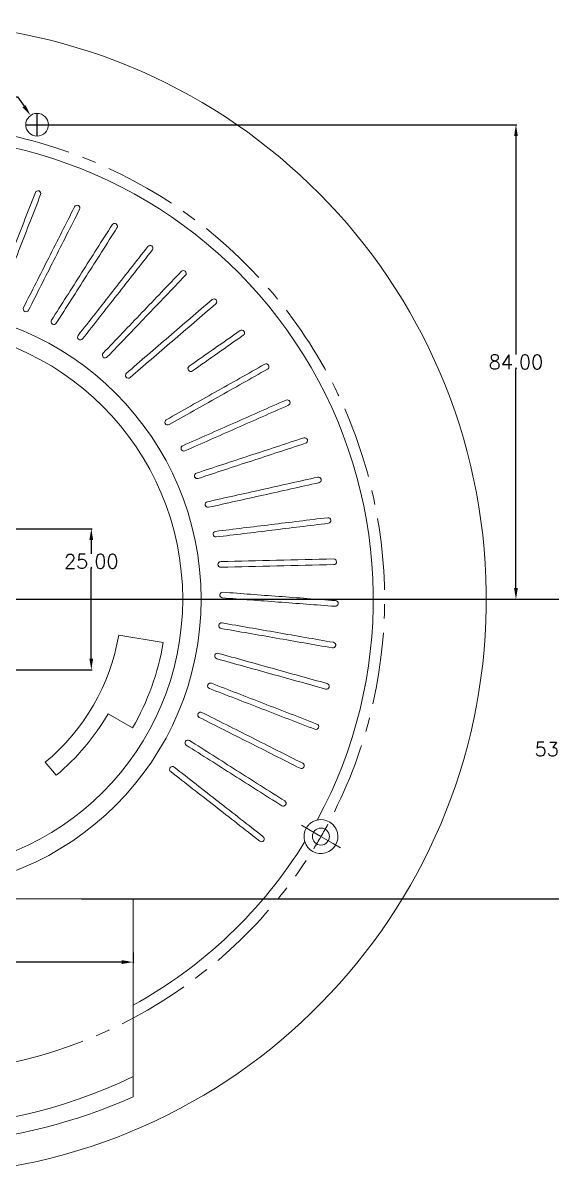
# Model space of a CAD drawing. Header units: inches. Extents: x -602 to 2189, y 557 to 1254.
# Drawn here: x 176 to 269.6, y 891.7 to 1095.4 of the extents above; entities that cross this region are included whole.
import ezdxf

# ---------------------------------------------------------------- set-up
doc = ezdxf.new("R2010")
doc.units = ezdxf.units.IN
doc.linetypes.add('CENTER2', pattern=[28.575, 19.05, -3.175, 3.175, -3.175])
doc.linetypes.add('CENTERX2', pattern=[20.32, 12.7, -2.54, 2.54, -2.54])
doc.styles.get("Standard").update_dxf_attribs({"font": 'txt', "bigfont": 'gbcbig.shx'})
doc.dimstyles.new('2.5', dxfattribs={"dimtxt": 2.5, "dimasz": 2, "dimexe": 0.18, "dimexo": 0.0625, "dimgap": 0.09, "dimtad": 0, "dimtih": 1, "dimtoh": 1, "dimzin": 0, "dimdsep": 46, "dimtxsty": 'Standard', "dimcen": 2, "dimadec": 0, "dimazin": 0, "dimtfac": 1, "dimtofl": 0, "dimtmove": 0, "dimatfit": 3, "dimfxl": 1, "dimtolj": 1, "dimtzin": 0, "dimarcsym": 0})

# ---------------------------------------------------------------- blocks, each defined once
blk = doc.blocks.new('SW_CENTERMARKSYMBOL_14')
at = {"color": 0, "linetype": 'Continuous', "lineweight": 0}
for p, q in [((72.75, 128.5), (72.75, 130)), ((72.75, 47), (72.75, 128.5)), ((72.75, 126), (72.75, 128.5)), ((72.75, 126), (72.75, 123.5)), ((72.75, 123.5), (72.75, 122)), ((72.75, 42), (72.75, 44.5)), ((67.75, 42), (-13.75, 42)), ((72.75, 42), (70.25, 42)), ((72.75, 42), (72.75, 39.5)), ((72.75, 42), (75.25, 42)), ((77.75, 42), (159.25, 42)), ((72.75, 37), (72.75, -44.5)), ((0, 0), (-2.17, -1.25)), ((0, 0), (2.17, 1.25)), ((2.17, 1.25), (3.46, 2)), ((143.33, 1.25), (142.03, 2)), ((145.49, 0), (143.33, 1.25)), ((145.49, 0), (147.66, -1.25)), ((-2.17, -1.25), (-3.46, -2)), ((147.66, -1.25), (148.96, -2))]:
    blk.add_line(p, q, dxfattribs=at)
at = {"color": 0, "linetype": 'CENTERX2', "lineweight": 0}
for start, end in [(93.4105, 206.5895), (333.4105, 86.5895), (213.4105, 326.5895)]:
    blk.add_arc((72.75, 42), 84, start, end, dxfattribs=at)
at = {"color": 0, "linetype": 'Continuous', "lineweight": 0}
for start, end in [(90, 91.7052), (88.2948, 90), (208.2948, 210), (330, 331.7052), (328.2948, 330), (210, 211.7052)]:
    blk.add_arc((72.75, 42), 84, start, end, dxfattribs=at)
blk = doc.blocks.new('*D159')
at = {"color": 0, "lineweight": -2}
for p, q in [((178.56, 1077.43), (263.43, 1077.43)), ((263.25, 1075.43), (263.25, 1036.77)), ((263.25, 995.43), (263.25, 1034.09)), ((186.36, 993.43), (263.43, 993.43))]:
    blk.add_line(p, q, dxfattribs=at)
at = {"color": 0}
for points in [[(262.92, 1075.43), (263.58, 1075.43), (263.25, 1077.43)], [(262.92, 995.43), (263.58, 995.43), (263.25, 993.43)]]:
    blk.add_solid(points, dxfattribs=at)
at = {"layer": 'Defpoints', "color": 0}
for p in [(178.5, 1077.43), (186.3, 993.43), (263.25, 993.43)]:
    blk.add_point(p, dxfattribs=at)
at = {"color": 0, "insert": (263.25, 1035.43), "char_height": 2.5, "attachment_point": 5}
blk.add_mtext('\\A1;84.00', dxfattribs=at)
blk = doc.blocks.new('*D160')
at = {"color": 0, "lineweight": -2}
for p, q in [((173.05, 1082.34), (175.05, 1082.34)), ((175.05, 1082.34), (176.2, 1080.71)), ((178.5, 1075.43), (178.5, 1079.43)), ((176.5, 1077.43), (180.5, 1077.43))]:
    blk.add_line(p, q, dxfattribs=at)
at = {"color": 0}
blk.add_solid([(176.47, 1080.9), (175.92, 1080.51), (177.35, 1079.07)], dxfattribs=at)
at = {"layer": 'Defpoints', "color": 0}
for p in [(177.35, 1079.07), (179.65, 1075.8)]:
    blk.add_point(p, dxfattribs=at)
at = {"color": 0, "insert": (168.37, 1082.34), "char_height": 2.5, "attachment_point": 5}
blk.add_mtext('\\A1;∅4.00', dxfattribs=at)
blk = doc.blocks.new('*D167')
at = {"color": 0, "lineweight": -2}
for p, q in [((165.07, 1005.93), (188.28, 1005.93)), ((188.1, 1003.93), (188.1, 1001.48)), ((188.1, 982.93), (188.1, 998.8)), ((165.07, 980.93), (188.28, 980.93))]:
    blk.add_line(p, q, dxfattribs=at)
at = {"color": 0}
for points in [[(187.76, 1003.93), (188.43, 1003.93), (188.1, 1005.93)], [(187.76, 982.93), (188.43, 982.93), (188.1, 980.93)]]:
    blk.add_solid(points, dxfattribs=at)
at = {"layer": 'Defpoints', "color": 0}
for p in [(165, 1005.93), (165, 980.93), (188.1, 980.93)]:
    blk.add_point(p, dxfattribs=at)
at = {"color": 0, "insert": (188.1, 1000.14), "char_height": 2.5, "attachment_point": 5}
blk.add_mtext('\\A1;25.00', dxfattribs=at)
blk = doc.blocks.new('*D170')
at = {"color": 0, "lineweight": -2}
for p, q in [((164.62, 993.43), (271.55, 993.43)), ((271.37, 991.43), (271.37, 968.25)), ((271.37, 942.39), (271.37, 965.57)), ((186.39, 940.39), (271.55, 940.39))]:
    blk.add_line(p, q, dxfattribs=at)
at = {"color": 0}
for points in [[(271.04, 991.43), (271.71, 991.43), (271.37, 993.43)], [(271.04, 942.39), (271.71, 942.39), (271.37, 940.39)]]:
    blk.add_solid(points, dxfattribs=at)
at = {"layer": 'Defpoints', "color": 0}
for p in [(164.56, 993.43), (271.37, 993.43), (186.32, 940.39)]:
    blk.add_point(p, dxfattribs=at)
at = {"color": 0, "insert": (271.37, 966.91), "char_height": 2.5, "attachment_point": 5}
blk.add_mtext('\\A1;53.05', dxfattribs=at)
blk = doc.blocks.new('*D171')
at = {"color": 0, "lineweight": -2}
for p, q in [((116.5, 930.92), (116.5, 929.03)), ((118.5, 929.21), (160.59, 929.21)), ((193.5, 929.21), (169.94, 929.21)), ((195.5, 930.92), (195.5, 929.03))]:
    blk.add_line(p, q, dxfattribs=at)
at = {"color": 0}
for points in [[(118.5, 929.55), (118.5, 928.88), (116.5, 929.21)], [(193.5, 929.55), (193.5, 928.88), (195.5, 929.21)]]:
    blk.add_solid(points, dxfattribs=at)
at = {"layer": 'Defpoints', "color": 0}
for p in [(116.5, 930.98), (116.5, 929.21), (195.5, 930.98)]:
    blk.add_point(p, dxfattribs=at)
at = {"color": 0, "insert": (165.26, 929.21), "char_height": 2.5, "attachment_point": 5}
blk.add_mtext('\\A1;79.00', dxfattribs=at)

msp = doc.modelspace()

# ---------------------------------------------------------------- linework, layer by layer
at = {"color": 7, "linetype": 'Continuous', "lineweight": 15}
for p, q in [((200.843, 985.754), (192.958, 987.104)), ((191.07, 973.183), (195.4, 970.683)), ((179.958, 964.587), (181.875, 962.279)), ((195.496, 921.573), (195.496, 905.387))]:
    msp.add_line(p, q, dxfattribs=at)
for centre, radius in [((178.496, 1077.433), 2), ((155.996, 993.433), 51.543), ((155.996, 993.433), 48.284), ((228.742, 951.433), 1.5)]:
    msp.add_circle(centre, radius, dxfattribs=at)
for centre, radius, start, end in [((155.996, 993.433), 102, 274.2242, 265.7758), ((155.996, 993.433), 82, 331.54374, 88.45626), ((155.996, 993.433), 37.5, 309.71643, 350.28357), ((155.996, 993.433), 45.5, 330, 350.28357), ((155.996, 993.433), 40.5, 309.71643, 330), ((228.742, 951.433), 3, 197.42247, 102.57753), ((155.996, 993.433), 82, 298.79697, 328.45626), ((155.996, 993.433), 96.5, 274.46544, 294.16253)]:
    msp.add_arc(centre, radius, start, end, dxfattribs=at)
msp.add_ellipse((155.996, 990.612), major_axis=(0, 90.707), ratio=0.9995166, start_param=2.6907983, end_param=3.592387, dxfattribs=at)
for points, knots in [([(179.128, 1065.059), (179.175, 1065.182), (179.172, 1065.322), (179.067, 1065.561), (178.965, 1065.659), (178.721, 1065.754), (178.581, 1065.751), (178.339, 1065.645), (178.243, 1065.544), (178.196, 1065.422)], [0, 0, 0, 0, 0.25, 0.25, 0.5, 0.5, 0.75, 0.75, 1, 1, 1, 1]), ([(178.196, 1065.422), (176.965, 1062.254), (175.746, 1059.117), (173.331, 1052.904), (172.135, 1049.827), (170.951, 1046.78)], [0, 0, 0, 0, 0.5, 0.5, 1, 1, 1, 1]), ([(171.883, 1046.418), (173.067, 1049.464), (174.262, 1052.541), (176.677, 1058.754), (177.897, 1061.891), (179.128, 1065.059)], [0, 0, 0, 0, 0.5, 0.5, 1, 1, 1, 1]), ([(185.138, 1062.902), (183.602, 1059.87), (182.082, 1056.868), (179.07, 1050.921), (177.579, 1047.975), (176.102, 1045.059)], [0, 0, 0, 0, 0.5, 0.5, 1, 1, 1, 1]), ([(176.994, 1044.607), (178.471, 1047.523), (179.962, 1050.468), (182.974, 1056.416), (184.494, 1059.418), (186.03, 1062.45)], [0, 0, 0, 0, 0.5, 0.5, 1, 1, 1, 1]), ([(186.03, 1062.45), (186.089, 1062.568), (186.099, 1062.707), (186.018, 1062.955), (185.926, 1063.063), (185.693, 1063.181), (185.553, 1063.192), (185.302, 1063.11), (185.197, 1063.02), (185.138, 1062.902)], [0, 0, 0, 0, 0.25, 0.25, 0.5, 0.5, 0.75, 0.75, 1, 1, 1, 1]), ([(191.8, 1059.715), (189.975, 1056.848), (188.168, 1054.009), (184.588, 1048.385), (182.816, 1045.6), (181.061, 1042.843)], [0, 0, 0, 0, 0.5, 0.5, 1, 1, 1, 1]), ([(192.643, 1059.178), (192.714, 1059.289), (192.738, 1059.427), (192.681, 1059.682), (192.6, 1059.798), (192.38, 1059.938), (192.242, 1059.963), (191.984, 1059.906), (191.87, 1059.826), (191.8, 1059.715)], [0, 0, 0, 0, 0.25, 0.25, 0.5, 0.5, 0.75, 0.75, 1, 1, 1, 1]), ([(181.904, 1042.306), (183.659, 1045.063), (185.431, 1047.847), (189.011, 1053.471), (190.818, 1056.311), (192.643, 1059.178)], [0, 0, 0, 0, 0.5, 0.5, 1, 1, 1, 1]), ([(198.117, 1055.891), (196.021, 1053.216), (193.945, 1050.568), (189.831, 1045.321), (187.795, 1042.723), (185.778, 1040.151)], [0, 0, 0, 0, 0.5, 0.5, 1, 1, 1, 1]), ([(198.904, 1055.274), (198.986, 1055.377), (199.023, 1055.512), (198.992, 1055.771), (198.923, 1055.895), (198.717, 1056.056), (198.582, 1056.094), (198.32, 1056.063), (198.199, 1055.994), (198.117, 1055.891)], [0, 0, 0, 0, 0.25, 0.25, 0.5, 0.5, 0.75, 0.75, 1, 1, 1, 1]), ([(186.565, 1039.534), (188.581, 1042.106), (190.618, 1044.704), (194.731, 1049.95), (196.808, 1052.599), (198.904, 1055.274)], [0, 0, 0, 0, 0.5, 0.5, 1, 1, 1, 1]), ([(204.031, 1051.466), (201.682, 1049.01), (199.357, 1046.578), (194.75, 1041.759), (192.468, 1039.373), (190.209, 1037.01)], [0, 0, 0, 0, 0.5, 0.5, 1, 1, 1, 1]), ([(204.753, 1050.775), (204.844, 1050.871), (204.895, 1051.001), (204.889, 1051.262), (204.832, 1051.391), (204.644, 1051.572), (204.513, 1051.624), (204.249, 1051.618), (204.122, 1051.562), (204.031, 1051.466)], [0, 0, 0, 0, 0.25, 0.25, 0.5, 0.5, 0.75, 0.75, 1, 1, 1, 1]), ([(190.932, 1036.319), (193.191, 1038.682), (195.472, 1041.067), (200.079, 1045.886), (202.405, 1048.319), (204.753, 1050.775)], [0, 0, 0, 0, 0.5, 0.5, 1, 1, 1, 1]), ([(209.482, 1046.484), (206.905, 1044.27), (204.352, 1042.077), (199.295, 1037.732), (196.791, 1035.581), (194.312, 1033.451)], [0, 0, 0, 0, 0.5, 0.5, 1, 1, 1, 1]), ([(194.963, 1032.693), (197.442, 1034.822), (199.946, 1036.973), (205.003, 1041.318), (207.556, 1043.511), (210.134, 1045.726)], [0, 0, 0, 0, 0.5, 0.5, 1, 1, 1, 1]), ([(210.134, 1045.726), (210.234, 1045.812), (210.296, 1045.937), (210.316, 1046.197), (210.272, 1046.331), (210.102, 1046.53), (209.977, 1046.594), (209.714, 1046.614), (209.582, 1046.57), (209.482, 1046.484)], [0, 0, 0, 0, 0.25, 0.25, 0.5, 0.5, 0.75, 0.75, 1, 1, 1, 1]), ([(176.102, 1045.059), (176.044, 1044.944), (176.032, 1044.808), (176.11, 1044.56), (176.202, 1044.449), (176.439, 1044.328), (176.582, 1044.317), (176.833, 1044.402), (176.936, 1044.492), (176.994, 1044.607)], [0, 0, 0, 0, 0.25, 0.25, 0.5, 0.5, 0.75, 0.75, 1, 1, 1, 1]), ([(181.061, 1042.843), (180.991, 1042.733), (180.966, 1042.599), (181.02, 1042.344), (181.1, 1042.226), (181.324, 1042.082), (181.466, 1042.057), (181.724, 1042.117), (181.835, 1042.196), (181.904, 1042.306)], [0, 0, 0, 0, 0.25, 0.25, 0.5, 0.5, 0.75, 0.75, 1, 1, 1, 1]), ([(214.994, 1040.174), (215.102, 1040.249), (215.176, 1040.368), (215.222, 1040.624), (215.191, 1040.763), (215.041, 1040.977), (214.923, 1041.053), (214.663, 1041.098), (214.527, 1041.068), (214.42, 1040.992)], [0, 0, 0, 0, 0.25, 0.25, 0.5, 0.5, 0.75, 0.75, 1, 1, 1, 1]), ([(185.778, 1040.151), (185.698, 1040.049), (185.66, 1039.918), (185.688, 1039.659), (185.757, 1039.533), (185.965, 1039.368), (186.104, 1039.33), (186.367, 1039.364), (186.485, 1039.432), (186.565, 1039.534)], [0, 0, 0, 0, 0.25, 0.25, 0.5, 0.5, 0.75, 0.75, 1, 1, 1, 1]), ([(190.209, 1037.01), (190.12, 1036.917), (190.069, 1036.79), (190.072, 1036.53), (190.128, 1036.398), (190.319, 1036.213), (190.454, 1036.161), (190.718, 1036.169), (190.843, 1036.226), (190.932, 1036.319)], [0, 0, 0, 0, 0.25, 0.25, 0.5, 0.5, 0.75, 0.75, 1, 1, 1, 1]), ([(218.796, 1035.043), (215.836, 1033.374), (212.905, 1031.72), (207.098, 1028.445), (204.223, 1026.823), (201.376, 1025.217)], [0, 0, 0, 0, 0.5, 0.5, 1, 1, 1, 1]), ([(219.287, 1034.172), (219.402, 1034.237), (219.488, 1034.347), (219.558, 1034.599), (219.541, 1034.739), (219.413, 1034.967), (219.303, 1035.054), (219.048, 1035.125), (218.91, 1035.108), (218.796, 1035.043)], [0, 0, 0, 0, 0.25, 0.25, 0.5, 0.5, 0.75, 0.75, 1, 1, 1, 1]), ([(194.312, 1033.451), (194.214, 1033.367), (194.151, 1033.246), (194.128, 1032.986), (194.17, 1032.849), (194.343, 1032.647), (194.472, 1032.582), (194.736, 1032.564), (194.865, 1032.608), (194.963, 1032.693)], [0, 0, 0, 0, 0.25, 0.25, 0.5, 0.5, 0.75, 0.75, 1, 1, 1, 1]), ([(201.867, 1024.346), (204.714, 1025.951), (207.589, 1027.573), (213.395, 1030.849), (216.327, 1032.502), (219.287, 1034.172)], [0, 0, 0, 0, 0.5, 0.5, 1, 1, 1, 1]), ([(205.415, 1034.676), (205.31, 1034.602), (205.234, 1034.485), (205.187, 1034.229), (205.216, 1034.09), (205.368, 1033.872), (205.489, 1033.796), (205.747, 1033.752), (205.883, 1033.783), (205.99, 1033.858)], [0, 0, 0, 0, 0.25, 0.25, 0.5, 0.5, 0.75, 0.75, 1, 1, 1, 1]), ([(222.568, 1028.694), (219.459, 1027.323), (216.38, 1025.964), (210.281, 1023.273), (207.261, 1021.94), (204.27, 1020.621)], [0, 0, 0, 0, 0.5, 0.5, 1, 1, 1, 1]), ([(204.674, 1019.706), (207.664, 1021.025), (210.684, 1022.358), (216.783, 1025.049), (219.862, 1026.408), (222.972, 1027.78)], [0, 0, 0, 0, 0.5, 0.5, 1, 1, 1, 1]), ([(222.972, 1027.78), (223.092, 1027.833), (223.189, 1027.934), (223.283, 1028.177), (223.28, 1028.319), (223.175, 1028.558), (223.074, 1028.655), (222.827, 1028.751), (222.689, 1028.748), (222.568, 1028.694)], [0, 0, 0, 0, 0.25, 0.25, 0.5, 0.5, 0.75, 0.75, 1, 1, 1, 1]), ([(201.376, 1025.217), (201.263, 1025.153), (201.179, 1025.046), (201.105, 1024.797), (201.12, 1024.654), (201.25, 1024.421), (201.364, 1024.333), (201.619, 1024.264), (201.755, 1024.282), (201.867, 1024.346)], [0, 0, 0, 0, 0.25, 0.25, 0.5, 0.5, 0.75, 0.75, 1, 1, 1, 1]), ([(225.701, 1022.007), (222.473, 1020.946), (219.275, 1019.895), (212.942, 1017.814), (209.806, 1016.784), (206.7, 1015.763)], [0, 0, 0, 0, 0.5, 0.5, 1, 1, 1, 1]), ([(207.012, 1014.813), (210.117, 1015.833), (213.253, 1016.864), (219.587, 1018.945), (222.784, 1019.996), (226.013, 1021.057)], [0, 0, 0, 0, 0.5, 0.5, 1, 1, 1, 1]), ([(225.701, 1022.007), (225.826, 1022.048), (225.966, 1022.037), (226.199, 1021.919), (226.291, 1021.812), (226.373, 1021.564), (226.363, 1021.424), (226.243, 1021.188), (226.137, 1021.097), (226.013, 1021.057)], [0, 0, 0, 0, 0.25, 0.25, 0.5, 0.5, 0.75, 0.75, 1, 1, 1, 1]), ([(204.27, 1020.621), (204.152, 1020.568), (204.057, 1020.471), (203.96, 1020.229), (203.96, 1020.086), (204.067, 1019.842), (204.171, 1019.742), (204.419, 1019.649), (204.556, 1019.653), (204.674, 1019.706)], [0, 0, 0, 0, 0.25, 0.25, 0.5, 0.5, 0.75, 0.75, 1, 1, 1, 1]), ([(207.012, 1014.813), (206.89, 1014.773), (206.753, 1014.782), (206.517, 1014.898), (206.422, 1015.007), (206.34, 1015.26), (206.352, 1015.403), (206.474, 1015.636), (206.579, 1015.723), (206.7, 1015.763)], [0, 0, 0, 0, 0.25, 0.25, 0.5, 0.5, 0.75, 0.75, 1, 1, 1, 1]), ([(228.164, 1015.044), (224.847, 1014.305), (221.562, 1013.572), (215.056, 1012.121), (211.833, 1011.403), (208.643, 1010.691)], [0, 0, 0, 0, 0.5, 0.5, 1, 1, 1, 1]), ([(228.381, 1014.068), (228.51, 1014.097), (228.624, 1014.178), (228.764, 1014.398), (228.789, 1014.537), (228.732, 1014.792), (228.652, 1014.908), (228.429, 1015.049), (228.292, 1015.073), (228.164, 1015.044)], [0, 0, 0, 0, 0.25, 0.25, 0.5, 0.5, 0.75, 0.75, 1, 1, 1, 1]), ([(208.861, 1009.715), (212.051, 1010.427), (215.272, 1011.145), (221.779, 1012.596), (225.064, 1013.329), (228.381, 1014.068)], [0, 0, 0, 0, 0.5, 0.5, 1, 1, 1, 1]), ([(208.643, 1010.691), (208.517, 1010.663), (208.405, 1010.586), (208.262, 1010.368), (208.235, 1010.227), (208.292, 1009.967), (208.375, 1009.849), (208.599, 1009.709), (208.735, 1009.687), (208.861, 1009.715)], [0, 0, 0, 0, 0.25, 0.25, 0.5, 0.5, 0.75, 0.75, 1, 1, 1, 1]), ([(229.933, 1007.874), (226.56, 1007.463), (223.219, 1007.056), (216.602, 1006.249), (213.325, 1005.849), (210.08, 1005.453)], [0, 0, 0, 0, 0.5, 0.5, 1, 1, 1, 1]), ([(210.201, 1004.461), (213.445, 1004.856), (216.722, 1005.256), (223.339, 1006.063), (226.68, 1006.47), (230.054, 1006.882)], [0, 0, 0, 0, 0.5, 0.5, 1, 1, 1, 1]), ([(230.054, 1006.882), (230.185, 1006.898), (230.306, 1006.967), (230.467, 1007.172), (230.506, 1007.308), (230.474, 1007.568), (230.406, 1007.69), (230.198, 1007.853), (230.064, 1007.89), (229.933, 1007.874)], [0, 0, 0, 0, 0.25, 0.25, 0.5, 0.5, 0.75, 0.75, 1, 1, 1, 1]), ([(210.08, 1005.453), (209.952, 1005.438), (209.832, 1005.372), (209.669, 1005.169), (209.628, 1005.031), (209.659, 1004.767), (209.731, 1004.642), (209.94, 1004.48), (210.073, 1004.445), (210.201, 1004.461)], [0, 0, 0, 0, 0.25, 0.25, 0.5, 0.5, 0.75, 0.75, 1, 1, 1, 1]), ([(230.992, 1000.566), (227.595, 1000.486), (224.23, 1000.408), (217.565, 1000.253), (214.265, 1000.176), (210.997, 1000.1)], [0, 0, 0, 0, 0.5, 0.5, 1, 1, 1, 1]), ([(231.015, 999.566), (231.146, 999.569), (231.274, 999.626), (231.455, 999.814), (231.506, 999.946), (231.5, 1000.208), (231.444, 1000.337), (231.253, 1000.518), (231.124, 1000.569), (230.992, 1000.566)], [0, 0, 0, 0, 0.25, 0.25, 0.5, 0.5, 0.75, 0.75, 1, 1, 1, 1]), ([(210.997, 1000.1), (210.869, 1000.097), (210.742, 1000.043), (210.561, 999.858), (210.506, 999.725), (210.511, 999.458), (210.57, 999.326), (210.763, 999.146), (210.891, 999.097), (211.02, 999.1)], [0, 0, 0, 0, 0.25, 0.25, 0.5, 0.5, 0.75, 0.75, 1, 1, 1, 1]), ([(211.02, 999.1), (214.288, 999.176), (217.588, 999.253), (224.253, 999.408), (227.617, 999.487), (231.015, 999.566)], [0, 0, 0, 0, 0.5, 0.5, 1, 1, 1, 1]), ([(211.386, 994.683), (211.257, 994.692), (211.127, 994.651), (210.927, 994.484), (210.861, 994.357), (210.839, 994.091), (210.885, 993.955), (211.059, 993.755), (211.182, 993.695), (211.311, 993.686)], [0, 0, 0, 0, 0.25, 0.25, 0.5, 0.5, 0.75, 0.75, 1, 1, 1, 1]), ([(231.33, 993.188), (227.941, 993.442), (224.585, 993.694), (217.937, 994.192), (214.645, 994.438), (211.386, 994.683)], [0, 0, 0, 0, 0.5, 0.5, 1, 1, 1, 1]), ([(211.311, 993.686), (214.57, 993.441), (217.862, 993.195), (224.51, 992.696), (227.866, 992.445), (231.255, 992.191)], [0, 0, 0, 0, 0.5, 0.5, 1, 1, 1, 1]), ([(231.255, 992.191), (231.386, 992.181), (231.519, 992.225), (231.717, 992.395), (231.781, 992.521), (231.801, 992.782), (231.757, 992.916), (231.585, 993.116), (231.461, 993.178), (231.33, 993.188)], [0, 0, 0, 0, 0.25, 0.25, 0.5, 0.5, 0.75, 0.75, 1, 1, 1, 1]), ([(211.242, 989.253), (211.114, 989.276), (210.981, 989.247), (210.766, 989.1), (210.687, 988.98), (210.64, 988.718), (210.672, 988.578), (210.826, 988.362), (210.942, 988.291), (211.07, 988.268)], [0, 0, 0, 0, 0.25, 0.25, 0.5, 0.5, 0.75, 0.75, 1, 1, 1, 1]), ([(211.07, 988.268), (214.289, 987.706), (217.541, 987.138), (224.108, 985.992), (227.424, 985.413), (230.772, 984.828)], [0, 0, 0, 0, 0.5, 0.5, 1, 1, 1, 1]), ([(230.944, 985.813), (227.596, 986.398), (224.281, 986.977), (217.714, 988.123), (214.462, 988.691), (211.242, 989.253)], [0, 0, 0, 0, 0.5, 0.5, 1, 1, 1, 1]), ([(230.772, 984.828), (230.902, 984.805), (231.038, 984.836), (231.252, 984.986), (231.328, 985.105), (231.373, 985.363), (231.343, 985.5), (231.191, 985.716), (231.074, 985.79), (230.944, 985.813)], [0, 0, 0, 0, 0.25, 0.25, 0.5, 0.5, 0.75, 0.75, 1, 1, 1, 1]), ([(210.567, 983.864), (210.443, 983.899), (210.307, 983.883), (210.079, 983.758), (209.989, 983.647), (209.916, 983.391), (209.934, 983.248), (210.066, 983.018), (210.175, 982.935), (210.3, 982.901)], [0, 0, 0, 0, 0.25, 0.25, 0.5, 0.5, 0.75, 0.75, 1, 1, 1, 1]), ([(210.3, 982.901), (213.449, 982.026), (216.629, 981.142), (223.052, 979.358), (226.295, 978.457), (229.57, 977.548)], [0, 0, 0, 0, 0.5, 0.5, 1, 1, 1, 1]), ([(229.838, 978.511), (226.564, 979.421), (223.321, 980.322), (216.898, 982.106), (213.717, 982.989), (210.567, 983.864)], [0, 0, 0, 0, 0.5, 0.5, 1, 1, 1, 1]), ([(209.368, 978.567), (209.247, 978.613), (209.111, 978.611), (208.872, 978.509), (208.771, 978.407), (208.674, 978.159), (208.678, 978.015), (208.787, 977.774), (208.887, 977.681), (209.007, 977.634)], [0, 0, 0, 0, 0.25, 0.25, 0.5, 0.5, 0.75, 0.75, 1, 1, 1, 1]), ([(228.022, 971.353), (224.852, 972.579), (221.714, 973.792), (215.496, 976.197), (212.417, 977.388), (209.368, 978.567)], [0, 0, 0, 0, 0.5, 0.5, 1, 1, 1, 1]), ([(229.57, 977.548), (229.697, 977.513), (229.836, 977.53), (230.063, 977.658), (230.15, 977.769), (230.221, 978.021), (230.204, 978.161), (230.074, 978.391), (229.965, 978.476), (229.838, 978.511)], [0, 0, 0, 0, 0.25, 0.25, 0.5, 0.5, 0.75, 0.75, 1, 1, 1, 1]), ([(209.007, 977.634), (212.056, 976.455), (215.134, 975.265), (221.352, 972.86), (224.491, 971.646), (227.661, 970.42)], [0, 0, 0, 0, 0.5, 0.5, 1, 1, 1, 1]), ([(207.656, 973.412), (207.541, 973.471), (207.405, 973.482), (207.156, 973.404), (207.046, 973.312), (206.925, 973.075), (206.915, 972.931), (207, 972.68), (207.09, 972.578), (207.206, 972.52)], [0, 0, 0, 0, 0.25, 0.25, 0.5, 0.5, 0.75, 0.75, 1, 1, 1, 1]), ([(207.206, 972.52), (210.124, 971.048), (213.071, 969.562), (219.024, 966.56), (222.029, 965.044), (225.064, 963.514)], [0, 0, 0, 0, 0.5, 0.5, 1, 1, 1, 1]), ([(225.514, 964.407), (222.48, 965.937), (219.475, 967.452), (213.522, 970.454), (210.575, 971.941), (207.656, 973.412)], [0, 0, 0, 0, 0.5, 0.5, 1, 1, 1, 1]), ([(227.661, 970.42), (227.784, 970.373), (227.924, 970.376), (228.163, 970.482), (228.26, 970.584), (228.355, 970.828), (228.352, 970.968), (228.245, 971.21), (228.145, 971.305), (228.022, 971.353)], [0, 0, 0, 0, 0.25, 0.25, 0.5, 0.5, 0.75, 0.75, 1, 1, 1, 1]), ([(205.448, 968.45), (205.338, 968.52), (205.204, 968.544), (204.95, 968.491), (204.831, 968.41), (204.687, 968.186), (204.663, 968.044), (204.723, 967.786), (204.803, 967.675), (204.912, 967.606)], [0, 0, 0, 0, 0.25, 0.25, 0.5, 0.5, 0.75, 0.75, 1, 1, 1, 1]), ([(222.338, 957.739), (219.468, 959.559), (216.626, 961.362), (210.996, 964.932), (208.208, 966.7), (205.448, 968.45)], [0, 0, 0, 0, 0.5, 0.5, 1, 1, 1, 1]), ([(204.912, 967.606), (207.672, 965.856), (210.46, 964.088), (216.09, 960.518), (218.932, 958.715), (221.802, 956.895)], [0, 0, 0, 0, 0.5, 0.5, 1, 1, 1, 1]), ([(202.764, 963.728), (202.662, 963.808), (202.531, 963.846), (202.272, 963.817), (202.146, 963.749), (201.981, 963.54), (201.943, 963.401), (201.977, 963.138), (202.046, 963.02), (202.148, 962.94)], [0, 0, 0, 0, 0.25, 0.25, 0.5, 0.5, 0.75, 0.75, 1, 1, 1, 1]), ([(218.524, 951.415), (215.846, 953.507), (213.194, 955.579), (207.941, 959.684), (205.34, 961.716), (202.764, 963.728)], [0, 0, 0, 0, 0.5, 0.5, 1, 1, 1, 1]), ([(225.064, 963.514), (225.181, 963.454), (225.321, 963.445), (225.569, 963.526), (225.676, 963.618), (225.794, 963.851), (225.805, 963.991), (225.722, 964.242), (225.632, 964.347), (225.514, 964.407)], [0, 0, 0, 0, 0.25, 0.25, 0.5, 0.5, 0.75, 0.75, 1, 1, 1, 1]), ([(202.148, 962.94), (204.724, 960.928), (207.325, 958.896), (212.578, 954.792), (215.23, 952.72), (217.908, 950.627)], [0, 0, 0, 0, 0.5, 0.5, 1, 1, 1, 1]), ([(221.802, 956.895), (221.914, 956.824), (222.051, 956.801), (222.306, 956.858), (222.422, 956.939), (222.562, 957.159), (222.587, 957.298), (222.529, 957.555), (222.449, 957.669), (222.338, 957.739)], [0, 0, 0, 0, 0.25, 0.25, 0.5, 0.5, 0.75, 0.75, 1, 1, 1, 1]), ([(225.88, 950.534), (225.817, 950.734), (225.777, 950.936), (225.736, 951.346), (225.738, 951.556), (225.783, 951.967), (225.827, 952.168), (225.956, 952.563), (226.041, 952.754), (226.247, 953.111), (226.369, 953.279), (226.647, 953.589), (226.799, 953.728), (227.132, 953.972), (227.313, 954.079), (227.69, 954.249), (227.885, 954.315), (228.089, 954.361)], [0, 0, 0, 0, 0.125, 0.125, 0.25, 0.25, 0.375, 0.375, 0.5, 0.5, 0.625, 0.625, 0.75, 0.75, 0.875, 0.875, 1, 1, 1, 1]), ([(217.908, 950.627), (218.012, 950.546), (218.147, 950.509), (218.406, 950.541), (218.529, 950.61), (218.691, 950.816), (218.729, 950.951), (218.696, 951.213), (218.628, 951.334), (218.524, 951.415)], [0, 0, 0, 0, 0.25, 0.25, 0.5, 0.5, 0.75, 0.75, 1, 1, 1, 1]), ([(116.496, 940.387), (119.813, 940.387), (123.128, 940.387), (129.76, 940.387), (133.076, 940.387), (139.715, 940.387), (143.038, 940.387), (148.033, 940.387), (149.699, 940.387), (152.202, 940.387), (153.036, 940.387), (154.289, 940.387), (154.915, 940.387), (155.542, 940.387), (155.96, 940.387), (156.166, 940.387), (159.654, 940.387), (162.929, 940.387), (169.464, 940.387), (172.724, 940.387), (179.236, 940.387), (182.488, 940.387), (188.991, 940.387), (192.242, 940.387), (195.496, 940.387)], [0, 0, 0, 0, 0.125, 0.125, 0.25, 0.25, 0.375, 0.375, 0.4375, 0.4375, 0.46875, 0.46875, 0.484375, 0.4921875, 0.4921875, 0.5, 0.5, 0.625, 0.625, 0.75, 0.75, 0.875, 0.875, 1, 1, 1, 1]), ([(195.496, 940.387), (195.496, 937.224), (195.496, 934.046), (195.496, 930.052), (195.496, 928.852), (195.496, 927.449), (195.496, 926.747), (195.496, 926.396), (195.496, 926.22), (195.496, 926.144), (195.496, 926.094), (195.496, 926.068), (195.496, 924.551), (195.496, 923.061), (195.496, 921.573)], [0, 0, 0, 0, 0.5, 0.5, 0.625, 0.6875, 0.71875, 0.734375, 0.7421875, 0.7460937, 0.7460937, 0.75, 0.75, 1, 1, 1, 1])]:
    msp.add_open_spline(points, degree=3, knots=knots, dxfattribs=at)
for points in [[(214.42, 1040.992), (211.387, 1038.865), (208.385, 1036.76), (205.415, 1034.676)], [(205.99, 1033.858), (208.959, 1035.941), (211.961, 1038.046), (214.994, 1040.174)]]:
    msp.add_open_spline(points, degree=3, dxfattribs=at)

# ---------------------------------------------------------------- block references
at = {"color": 1, "linetype": 'CENTER2'}
msp.add_blockref('SW_CENTERMARKSYMBOL_14', (83.25, 951.433), dxfattribs=at)

# ---------------------------------------------------------------- dimensions: what is measured, and where the dimension line sits
dim = msp.add_diameter_dim_2p(p1=(179.646, 1075.796), p2=(177.346, 1079.069), dimstyle='2.5')
dim.commit()
dim.dimension.update_dxf_attribs({"geometry": '*D160', "text_midpoint": (168.374, 1082.342)})
for base, p1, p2, picture, middle in [((263.249, 993.433), (178.496, 1077.433), (186.295, 993.433), '*D159', (263.249, 1035.433)), ((271.375, 993.433), (186.323, 940.387), (164.556, 993.433), '*D170', (271.375, 966.91))]:
    dim = msp.add_linear_dim(base=base, p1=p1, p2=p2, angle=90, dimstyle='2.5')
    dim.commit()
    dim.dimension.update_dxf_attribs({"geometry": picture, "text_midpoint": middle})
dim = msp.add_linear_dim(base=(188.095, 980.933), p1=(165.003, 1005.933), p2=(165.003, 980.933), angle=90, dimstyle='2.5')
dim.commit()
dim.dimension.update_dxf_attribs({"geometry": '*D167', "text_midpoint": (188.095, 1000.141), "dimtype": 160})
dim = msp.add_linear_dim(base=(116.496, 929.212), p1=(195.496, 930.98), p2=(116.496, 930.98), dimstyle='2.5')
dim.commit()
dim.dimension.update_dxf_attribs({"geometry": '*D171', "text_midpoint": (165.262, 929.212), "dimtype": 160})

doc.saveas('drawing.dxf')
